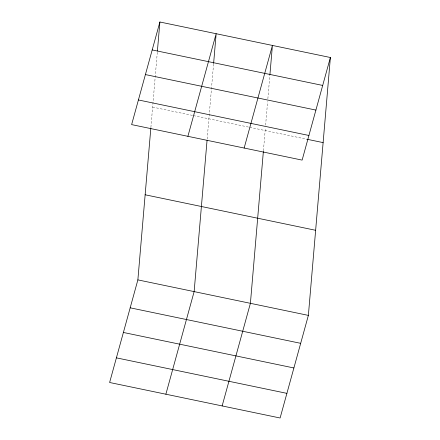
<?xml version="1.0" encoding="UTF-8"?>
<svg xmlns="http://www.w3.org/2000/svg" width="440" height="440" viewBox="0 0 440 440"><rect width="100%" height="100%" fill="white"/><g stroke="black" fill="none" stroke-linecap="round" stroke-linejoin="round"><path stroke-width="0.33" stroke-dasharray="2.2 1.65" d="M150.898 127.336L157.355 51.717M207.163 139.057L213.56 64.114M263.428 150.772L265.386 127.837M265.617 125.136L267.63 101.492M267.861 98.791L269.88 75.152M152.625 107.102L192.814 115.472M193.485 115.61L249.079 127.188M249.75 127.331L307.131 139.276"/><path stroke-width="0.66" d="M330.385 57.508L302.126 160.111L131.626 124.608L159.891 22L330.385 57.508L308.374 315.392L280.11 418L109.615 382.492L137.874 279.889L150.843 128.013M157.41 51.046L159.891 22M207.048 140.404L194.139 291.605L165.875 394.213M213.615 63.437L216.156 33.715L187.891 136.323M263.368 151.448L250.404 303.32L222.139 405.928M269.94 74.476L272.421 45.436L244.156 148.038M152.196 49.935L322.691 85.437M145.409 74.575L315.904 110.083M138.413 99.963L308.913 135.471M307.131 139.276L323.12 142.61M145.139 194.782L315.639 230.291M137.874 279.889L308.374 315.392M130.18 307.819L300.68 343.327M123.393 332.464L293.893 367.966M116.402 357.852L286.897 393.36"/></g></svg>
